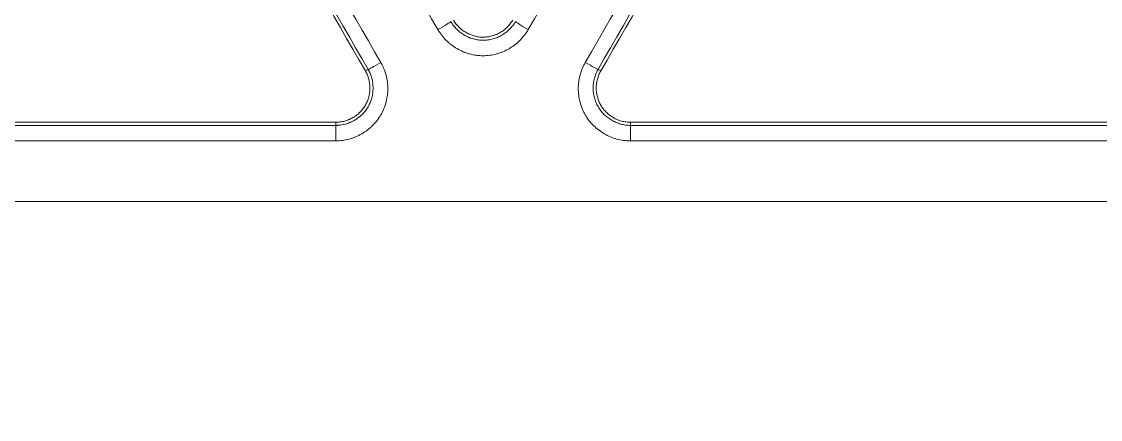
# Model space of a CAD drawing. Header units: inches. Extents: x 405346 to 489838, y -25612 to 14934.
# Drawn here: x 467124.52 to 467159.02, y 4071.09 to 4083.8 of the extents above; entities that cross this region are included whole.
import ezdxf

# ---------------------------------------------------------------- set-up
doc = ezdxf.new("R2010")
doc.units = ezdxf.units.IN
doc.header["$LTSCALE"] = 200
doc.header["$MEASUREMENT"] = 0
doc.layers.add('SS-EQ', color=2, linetype='Continuous', lineweight=20)

# ---------------------------------------------------------------- blocks, each defined once
blk = doc.blocks.new('4way무풍')
at = {"layer": 'SS-EQ'}
for p, q in [((-108.754, -239.198), (-108.667, -239.148)), ((-101.314, -239.148), (-101.227, -239.198)), ((-109.701, -240.938), (-109.701, -240.839)), ((-100.279, -240.839), (-100.279, -240.938))]:
    blk.add_line(p, q, dxfattribs=at)
for centre, major_axis, ratio, start_param, end_param in [((-106.435, -237.858), (-0.41, -0.237), 0.035569, 1.546312, 3.106664), ((-103.546, -237.858), (0.41, -0.237), 0.039045, 3.176526, 4.731097), ((-108.257, -238.91), (-0.41, -0.237), 0.035771, 0.034929, 1.546172), ((-101.724, -238.91), (-0.41, 0.237), 0.039338, 1.589799, 3.106659), ((-109.701, -241.412), (0, 0.474), 0.003386, 0.034923, 1.614813), ((-100.279, -241.412), (0, -0.474), 0.003061, 3.176468, 4.756807)]:
    blk.add_ellipse(centre, major_axis=major_axis, ratio=ratio, start_param=start_param, end_param=end_param, dxfattribs=at)
for points, knots in [([(-0.032, -346.294), (-6.969, -346.294), (-13.906, -346.294), (-27.78, -346.294), (-34.717, -346.294), (-55.528, -346.294), (-69.403, -346.294), (-97.151, -346.294), (-111.025, -346.294), (-138.774, -346.294), (-152.648, -346.294), (-180.396, -346.294), (-194.27, -346.294), (-215.082, -346.294), (-222.019, -346.294), (-235.893, -346.294), (-242.83, -346.294), (-253.236, -346.294), (-256.704, -346.293), (-263.641, -346.293), (-267.11, -346.294), (-272.313, -346.294), (-274.047, -346.294), (-276.648, -346.294), (-277.515, -346.294), (-279.25, -346.294), (-280.117, -346.293), (-281.418, -346.293), (-281.851, -346.293), (-282.718, -346.293), (-283.152, -346.293), (-283.802, -346.293), (-284.019, -346.294), (-284.453, -346.294), (-284.669, -346.294), (-285.103, -346.294), (-285.32, -346.293), (-285.753, -346.291), (-285.97, -346.288), (-286.62, -346.277), (-287.053, -346.265), (-287.92, -346.232), (-288.353, -346.21), (-289.653, -346.133), (-290.519, -346.062), (-291.817, -345.929), (-292.25, -345.88), (-292.899, -345.799), (-293.116, -345.771), (-293.548, -345.713), (-294.627, -345.561), (-295.697, -345.382), (-298.249, -344.898), (-299.929, -344.504), (-302.417, -343.81), (-304.065, -343.313), (-305.692, -342.746), (-308.116, -341.843), (-309.711, -341.172), (-311.481, -340.336), (-311.677, -340.242), (-312.069, -340.051), (-312.265, -339.955), (-312.85, -339.663), (-313.238, -339.464), (-314.393, -338.857), (-315.91, -338.018), (-317.384, -337.119), (-318.837, -336.19), (-319.553, -335.711), (-320.962, -334.724), (-322.351, -333.708), (-324.369, -332.095), (-326.323, -330.394), (-327.582, -329.2), (-328.355, -328.435), (-328.586, -328.204), (-328.815, -327.971), (-328.968, -327.815), (-329.044, -327.737), (-329.423, -327.345), (-329.723, -327.029), (-330.61, -326.073), (-331.762, -324.777), (-333.398, -322.77), (-334.43, -321.391), (-335.932, -319.291), (-336.873, -317.851), (-338.196, -315.627), (-339.047, -314.124), (-339.838, -312.58), (-340.313, -311.601), (-340.454, -311.306), (-340.593, -311.01), (-340.685, -310.813), (-340.731, -310.713), (-340.958, -310.218), (-341.135, -309.821), (-341.654, -308.624), (-342.309, -307.019), (-343.186, -304.583), (-343.7, -302.939), (-344.419, -300.46), (-344.828, -298.788), (-345.336, -296.251), (-345.487, -295.401), (-345.755, -293.691), (-345.871, -292.831), (-345.994, -291.749), (-346.017, -291.533), (-346.062, -291.099), (-346.083, -290.882), (-346.143, -290.23), (-346.178, -289.796), (-346.239, -288.927), (-346.265, -288.493), (-346.307, -287.624), (-346.324, -287.19), (-346.342, -286.538), (-346.347, -286.321), (-346.354, -285.886), (-346.356, -285.669), (-346.359, -285.235), (-346.359, -285.017), (-346.359, -284.583), (-346.359, -284.366), (-346.358, -283.714), (-346.358, -283.28), (-346.358, -282.411), (-346.358, -281.976), (-346.358, -280.673), (-346.358, -279.804), (-346.359, -278.066), (-346.359, -277.197), (-346.359, -274.59), (-346.359, -272.852), (-346.358, -264.163), (-346.358, -257.211), (-346.359, -236.356), (-346.359, -222.453), (-346.359, -194.646), (-346.359, -180.743), (-346.359, -152.936), (-346.359, -139.033), (-346.359, -111.226), (-346.359, -69.517), (-346.359, -27.807), (-346.359, 0)], [0, 0, 0, 0, 0.03125, 0.03125, 0.0625, 0.0625, 0.125, 0.125, 0.1875, 0.1875, 0.25, 0.25, 0.3125, 0.3125, 0.34375, 0.34375, 0.375, 0.375, 0.390625, 0.390625, 0.40625, 0.40625, 0.414063, 0.414063, 0.417969, 0.417969, 0.421875, 0.421875, 0.423828, 0.423828, 0.425781, 0.425781, 0.426758, 0.426758, 0.427734, 0.427734, 0.428711, 0.428711, 0.429688, 0.429688, 0.431641, 0.431641, 0.433594, 0.433594, 0.4375, 0.4375, 0.439453, 0.439453, 0.44043, 0.44043, 0.441406, 0.445313, 0.445313, 0.453125, 0.453125, 0.457031, 0.460938, 0.460938, 0.46875, 0.46875, 0.469727, 0.469727, 0.470703, 0.470703, 0.472656, 0.472656, 0.476563, 0.480469, 0.480469, 0.484375, 0.484375, 0.488281, 0.492188, 0.496094, 0.5, 0.5, 0.500977, 0.501465, 0.501465, 0.501953, 0.501953, 0.503906, 0.503906, 0.507813, 0.511719, 0.515625, 0.515625, 0.523438, 0.523438, 0.527344, 0.53125, 0.53125, 0.532227, 0.532715, 0.532715, 0.533203, 0.533203, 0.535156, 0.535156, 0.539063, 0.542969, 0.546875, 0.546875, 0.554688, 0.554688, 0.558594, 0.558594, 0.5625, 0.5625, 0.563477, 0.563477, 0.564453, 0.564453, 0.566406, 0.566406, 0.568359, 0.568359, 0.570313, 0.570313, 0.571289, 0.571289, 0.572266, 0.572266, 0.573242, 0.573242, 0.574219, 0.574219, 0.576172, 0.576172, 0.578125, 0.578125, 0.582031, 0.582031, 0.585938, 0.585938, 0.59375, 0.59375, 0.625, 0.625, 0.6875, 0.6875, 0.75, 0.75, 0.8125, 0.8125, 0.875, 1, 1, 1, 1]), ([(-345.164, 0), (-345.164, -27.72), (-345.163, -69.3), (-345.162, -110.879), (-345.161, -138.599), (-345.16, -152.459), (-345.158, -180.179), (-345.157, -194.038), (-345.154, -221.758), (-345.152, -235.618), (-345.147, -256.408), (-345.146, -263.338), (-345.145, -272), (-345.144, -273.733), (-345.144, -276.331), (-345.144, -277.198), (-345.143, -278.93), (-345.142, -279.796), (-345.142, -281.096), (-345.141, -281.529), (-345.141, -282.395), (-345.141, -282.828), (-345.141, -283.694), (-345.141, -284.128), (-345.14, -284.777), (-345.139, -284.994), (-345.136, -285.427), (-345.134, -285.643), (-345.124, -286.293), (-345.113, -286.726), (-345.08, -287.592), (-345.06, -288.025), (-345.009, -288.891), (-344.978, -289.324), (-344.926, -289.973), (-344.898, -290.298), (-344.868, -290.623), (-344.847, -290.839), (-344.836, -290.947), (-344.736, -291.92), (-344.629, -292.78), (-344.379, -294.49), (-344.236, -295.341), (-343.754, -297.876), (-343.361, -299.547), (-342.665, -302.025), (-342.166, -303.667), (-341.312, -306.101), (-340.67, -307.704), (-340.162, -308.899), (-339.901, -309.494), (-339.629, -310.087), (-339.446, -310.481), (-339.353, -310.678), (-338.885, -311.657), (-338.495, -312.43), (-337.684, -313.955), (-337.263, -314.706), (-336.391, -316.189), (-335.94, -316.919), (-335.007, -318.36), (-334.525, -319.069), (-333.532, -320.468), (-332.508, -321.846), (-330.881, -323.85), (-329.735, -325.144), (-328.853, -326.098), (-328.555, -326.413), (-328.177, -326.804), (-328.101, -326.882), (-327.949, -327.038), (-327.721, -327.27), (-327.491, -327.501), (-326.721, -328.264), (-325.466, -329.454), (-323.518, -331.15), (-321.504, -332.756), (-320.119, -333.767), (-318.711, -334.749), (-317.997, -335.224), (-316.546, -336.146), (-315.81, -336.593), (-314.315, -337.455), (-313.557, -337.871), (-312.595, -338.371), (-312.305, -338.52), (-312.014, -338.667), (-311.819, -338.764), (-311.722, -338.813), (-311.235, -339.053), (-310.844, -339.241), (-309.666, -339.791), (-308.875, -340.139), (-307.283, -340.8), (-305.68, -341.425), (-303.244, -342.258), (-301.598, -342.743), (-299.114, -343.417), (-297.436, -343.797), (-294.888, -344.259), (-294.033, -344.395), (-292.957, -344.543), (-292.742, -344.571), (-292.31, -344.625), (-291.663, -344.704), (-291.015, -344.771), (-289.72, -344.892), (-288.856, -344.954), (-287.56, -345.019), (-287.128, -345.036), (-286.48, -345.054), (-286.264, -345.059), (-285.831, -345.067), (-285.615, -345.069), (-285.183, -345.073), (-284.967, -345.074), (-284.534, -345.075), (-284.318, -345.075), (-283.67, -345.076), (-283.237, -345.076), (-282.589, -345.076), (-282.373, -345.076), (-281.94, -345.076), (-281.724, -345.076), (-281.075, -345.076), (-280.643, -345.077), (-279.346, -345.077), (-278.481, -345.078), (-276.752, -345.079), (-275.887, -345.079), (-273.293, -345.079), (-271.563, -345.08), (-262.916, -345.081), (-255.998, -345.082), (-242.162, -345.085), (-235.244, -345.086), (-221.408, -345.089), (-214.49, -345.09), (-193.736, -345.092), (-179.9, -345.094), (-152.228, -345.096), (-138.392, -345.096), (-110.72, -345.097), (-96.884, -345.098), (-69.212, -345.098), (-55.376, -345.099), (-34.622, -345.099), (-27.704, -345.099), (-13.868, -345.099), (-6.95, -345.099), (-0.032, -345.099)], [0, 0, 0, 0, 0.125, 0.1875, 0.1875, 0.25, 0.25, 0.3125, 0.3125, 0.375, 0.375, 0.40625, 0.40625, 0.414063, 0.414063, 0.417969, 0.417969, 0.421875, 0.421875, 0.423828, 0.423828, 0.425781, 0.425781, 0.427734, 0.427734, 0.428711, 0.428711, 0.429688, 0.429688, 0.431641, 0.431641, 0.433594, 0.433594, 0.435547, 0.435547, 0.436523, 0.437012, 0.437012, 0.4375, 0.4375, 0.441406, 0.441406, 0.445313, 0.445313, 0.453125, 0.453125, 0.457031, 0.460938, 0.464844, 0.464844, 0.466797, 0.467773, 0.467773, 0.46875, 0.46875, 0.472656, 0.472656, 0.476563, 0.476563, 0.480469, 0.480469, 0.484375, 0.484375, 0.488281, 0.492188, 0.496094, 0.496094, 0.498047, 0.498047, 0.498535, 0.498535, 0.499023, 0.5, 0.5, 0.503906, 0.507813, 0.511719, 0.515625, 0.515625, 0.519531, 0.519531, 0.523438, 0.523438, 0.527344, 0.527344, 0.52832, 0.528809, 0.528809, 0.529297, 0.529297, 0.53125, 0.53125, 0.535156, 0.535156, 0.539063, 0.542969, 0.546875, 0.546875, 0.554688, 0.554688, 0.558594, 0.558594, 0.55957, 0.55957, 0.560547, 0.5625, 0.5625, 0.566406, 0.566406, 0.568359, 0.568359, 0.569336, 0.569336, 0.570313, 0.570313, 0.571289, 0.571289, 0.572266, 0.572266, 0.574219, 0.574219, 0.575195, 0.575195, 0.576172, 0.576172, 0.578125, 0.578125, 0.582031, 0.582031, 0.585938, 0.585938, 0.59375, 0.59375, 0.625, 0.625, 0.65625, 0.65625, 0.6875, 0.6875, 0.75, 0.75, 0.8125, 0.8125, 0.875, 0.875, 0.9375, 0.9375, 0.96875, 0.96875, 1, 1, 1, 1]), ([(-106.436, -237.879), (-108.567, -234.187), (-110.699, -230.495), (-114.961, -223.111), (-117.093, -219.419), (-119.224, -215.727)], [0, 0, 0, 0, 0.5, 0.5, 1, 1, 1, 1]), ([(-108.667, -239.148), (-110.798, -235.457), (-112.929, -231.765), (-117.191, -224.383), (-119.323, -220.691), (-121.454, -216.999)], [0, 0, 0, 0, 0.5, 0.5, 1, 1, 1, 1]), ([(-121.047, -216.779), (-118.915, -220.472), (-116.784, -224.164), (-112.521, -231.548), (-110.39, -235.239), (-108.259, -238.931)], [0, 0, 0, 0, 0.5, 0.5, 1, 1, 1, 1]), ([(-108.754, -239.198), (-110.885, -235.507), (-113.016, -231.816), (-117.278, -224.433), (-119.409, -220.741), (-121.541, -217.049)], [0, 0, 0, 0, 0.5, 0.5, 1, 1, 1, 1]), ([(-106.024, -237.622), (-106.023, -237.625), (-106.021, -237.628), (-106.018, -237.633), (-106.013, -237.642), (-106.001, -237.661), (-105.976, -237.699), (-105.953, -237.731), (-105.905, -237.792), (-105.871, -237.831), (-105.816, -237.886), (-105.796, -237.904), (-105.757, -237.938), (-105.737, -237.955), (-105.674, -238.002), (-105.588, -238.059), (-105.495, -238.105), (-105.435, -238.131), (-105.422, -238.136), (-105.398, -238.145), (-105.361, -238.158), (-105.324, -238.17), (-105.249, -238.19), (-105.198, -238.201), (-105.121, -238.211), (-105.095, -238.214), (-105.043, -238.218), (-105.016, -238.219), (-104.938, -238.219), (-104.886, -238.215), (-104.784, -238.201), (-104.733, -238.19), (-104.657, -238.17), (-104.632, -238.162), (-104.583, -238.145), (-104.558, -238.136), (-104.486, -238.106), (-104.44, -238.083), (-104.373, -238.044), (-104.339, -238.023), (-104.307, -238.001), (-104.286, -237.986), (-104.275, -237.978), (-104.223, -237.938), (-104.145, -237.87), (-104.076, -237.793), (-104.028, -237.732), (-104.013, -237.71), (-103.991, -237.678), (-103.984, -237.667), (-103.973, -237.65), (-103.968, -237.642), (-103.963, -237.633), (-103.96, -237.628), (-103.958, -237.625), (-103.956, -237.622)], [0, 0, 0, 0, 0.003906, 0.003906, 0.007812, 0.015625, 0.03125, 0.0625, 0.0625, 0.125, 0.125, 0.15625, 0.15625, 0.1875, 0.1875, 0.25, 0.3125, 0.3125, 0.328125, 0.328125, 0.34375, 0.375, 0.375, 0.4375, 0.4375, 0.46875, 0.46875, 0.5, 0.5, 0.5625, 0.5625, 0.625, 0.625, 0.65625, 0.65625, 0.6875, 0.6875, 0.75, 0.75, 0.78125, 0.796875, 0.796875, 0.8125, 0.8125, 0.875, 0.9375, 0.9375, 0.96875, 0.96875, 0.984375, 0.984375, 0.992188, 0.996094, 0.996094, 1, 1, 1, 1]), ([(-104.043, -237.572), (-104.067, -237.614), (-104.093, -237.654), (-104.151, -237.729), (-104.183, -237.764), (-104.234, -237.814), (-104.251, -237.831), (-104.288, -237.862), (-104.306, -237.877), (-104.363, -237.921), (-104.443, -237.973), (-104.528, -238.016), (-104.583, -238.039), (-104.594, -238.043), (-104.617, -238.052), (-104.651, -238.064), (-104.685, -238.075), (-104.753, -238.094), (-104.8, -238.103), (-104.871, -238.113), (-104.894, -238.115), (-104.942, -238.119), (-104.966, -238.12), (-105.038, -238.12), (-105.133, -238.113), (-105.226, -238.094), (-105.295, -238.075), (-105.319, -238.068), (-105.364, -238.052), (-105.386, -238.044), (-105.452, -238.016), (-105.495, -237.995), (-105.557, -237.959), (-105.577, -237.947), (-105.617, -237.92), (-105.636, -237.906), (-105.694, -237.863), (-105.765, -237.8), (-105.829, -237.729), (-105.887, -237.654), (-105.914, -237.614), (-105.938, -237.572)], [0, 0, 0, 0, 0.0625, 0.0625, 0.125, 0.125, 0.15625, 0.15625, 0.1875, 0.1875, 0.25, 0.3125, 0.3125, 0.328125, 0.328125, 0.34375, 0.375, 0.375, 0.4375, 0.4375, 0.46875, 0.46875, 0.5, 0.5, 0.5625, 0.625, 0.625, 0.65625, 0.65625, 0.6875, 0.6875, 0.75, 0.75, 0.78125, 0.78125, 0.8125, 0.8125, 0.875, 0.9375, 0.9375, 1, 1, 1, 1]), ([(-103.547, -237.879), (-103.566, -237.91), (-103.585, -237.942), (-103.626, -238.002), (-103.648, -238.032), (-103.714, -238.118), (-103.81, -238.226), (-103.92, -238.322), (-103.993, -238.377), (-104.007, -238.388), (-104.037, -238.409), (-104.082, -238.44), (-104.129, -238.469), (-104.223, -238.524), (-104.288, -238.556), (-104.388, -238.598), (-104.422, -238.611), (-104.474, -238.628), (-104.492, -238.634), (-104.527, -238.645), (-104.544, -238.65), (-104.632, -238.674), (-104.774, -238.703), (-104.919, -238.713), (-105.029, -238.713), (-105.065, -238.711), (-105.138, -238.706), (-105.174, -238.703), (-105.282, -238.688), (-105.353, -238.674), (-105.458, -238.645), (-105.493, -238.634), (-105.544, -238.617), (-105.562, -238.61), (-105.596, -238.597), (-105.613, -238.591), (-105.697, -238.555), (-105.827, -238.491), (-105.948, -238.41), (-106.02, -238.355), (-106.035, -238.344), (-106.063, -238.321), (-106.077, -238.309), (-106.119, -238.273), (-106.145, -238.248), (-106.223, -238.171), (-106.27, -238.117), (-106.359, -238.002), (-106.4, -237.942), (-106.436, -237.879)], [0, 0, 0, 0, 0.03125, 0.03125, 0.0625, 0.0625, 0.125, 0.1875, 0.1875, 0.203125, 0.203125, 0.21875, 0.25, 0.25, 0.3125, 0.3125, 0.34375, 0.34375, 0.359375, 0.359375, 0.375, 0.375, 0.4375, 0.5, 0.5, 0.53125, 0.53125, 0.5625, 0.5625, 0.625, 0.625, 0.65625, 0.65625, 0.671875, 0.671875, 0.6875, 0.6875, 0.75, 0.8125, 0.8125, 0.828125, 0.828125, 0.84375, 0.84375, 0.875, 0.875, 0.9375, 0.9375, 1, 1, 1, 1]), ([(-108.259, -238.931), (-108.24, -238.963), (-108.223, -238.995), (-108.191, -239.061), (-108.176, -239.094), (-108.134, -239.195), (-108.089, -239.332), (-108.061, -239.475), (-108.049, -239.566), (-108.047, -239.584), (-108.044, -239.62), (-108.039, -239.675), (-108.038, -239.729), (-108.038, -239.838), (-108.042, -239.91), (-108.056, -240.018), (-108.062, -240.054), (-108.073, -240.108), (-108.076, -240.126), (-108.084, -240.162), (-108.089, -240.179), (-108.112, -240.268), (-108.158, -240.405), (-108.222, -240.535), (-108.277, -240.63), (-108.296, -240.661), (-108.337, -240.722), (-108.358, -240.751), (-108.425, -240.838), (-108.472, -240.892), (-108.55, -240.968), (-108.576, -240.993), (-108.617, -241.029), (-108.631, -241.041), (-108.66, -241.064), (-108.674, -241.075), (-108.747, -241.131), (-108.868, -241.211), (-108.998, -241.276), (-109.082, -241.311), (-109.099, -241.318), (-109.133, -241.331), (-109.15, -241.337), (-109.202, -241.355), (-109.237, -241.365), (-109.342, -241.394), (-109.413, -241.408), (-109.557, -241.428), (-109.629, -241.433), (-109.703, -241.433)], [0, 0, 0, 0, 0.03125, 0.03125, 0.0625, 0.0625, 0.125, 0.1875, 0.1875, 0.203125, 0.203125, 0.21875, 0.25, 0.25, 0.3125, 0.3125, 0.34375, 0.34375, 0.359375, 0.359375, 0.375, 0.375, 0.4375, 0.5, 0.5, 0.53125, 0.53125, 0.5625, 0.5625, 0.625, 0.625, 0.65625, 0.65625, 0.671875, 0.671875, 0.6875, 0.6875, 0.75, 0.8125, 0.8125, 0.828125, 0.828125, 0.84375, 0.84375, 0.875, 0.875, 0.9375, 0.9375, 1, 1, 1, 1]), ([(-100.281, -241.433), (-100.317, -241.433), (-100.354, -241.432), (-100.427, -241.427), (-100.464, -241.423), (-100.572, -241.408), (-100.714, -241.379), (-100.851, -241.332), (-100.936, -241.297), (-100.952, -241.289), (-100.986, -241.274), (-101.035, -241.25), (-101.083, -241.225), (-101.177, -241.17), (-101.238, -241.13), (-101.324, -241.064), (-101.352, -241.041), (-101.394, -241.005), (-101.408, -240.992), (-101.434, -240.967), (-101.448, -240.955), (-101.512, -240.891), (-101.608, -240.782), (-101.689, -240.662), (-101.744, -240.567), (-101.761, -240.534), (-101.793, -240.469), (-101.808, -240.435), (-101.849, -240.335), (-101.872, -240.266), (-101.9, -240.161), (-101.908, -240.126), (-101.918, -240.072), (-101.922, -240.054), (-101.927, -240.018), (-101.93, -240), (-101.942, -239.909), (-101.951, -239.764), (-101.942, -239.62), (-101.93, -239.529), (-101.927, -239.511), (-101.922, -239.475), (-101.918, -239.457), (-101.908, -239.403), (-101.9, -239.368), (-101.872, -239.262), (-101.849, -239.194), (-101.794, -239.06), (-101.762, -238.995), (-101.725, -238.931)], [0, 0, 0, 0, 0.03125, 0.03125, 0.0625, 0.0625, 0.125, 0.1875, 0.1875, 0.203125, 0.203125, 0.21875, 0.25, 0.25, 0.3125, 0.3125, 0.34375, 0.34375, 0.359375, 0.359375, 0.375, 0.375, 0.4375, 0.5, 0.5, 0.53125, 0.53125, 0.5625, 0.5625, 0.625, 0.625, 0.65625, 0.65625, 0.671875, 0.671875, 0.6875, 0.6875, 0.75, 0.8125, 0.8125, 0.828125, 0.828125, 0.84375, 0.84375, 0.875, 0.875, 0.9375, 0.9375, 1, 1, 1, 1]), ([(-109.701, -240.938), (-109.698, -240.938), (-109.695, -240.938), (-109.688, -240.938), (-109.678, -240.938), (-109.655, -240.938), (-109.61, -240.935), (-109.571, -240.931), (-109.494, -240.921), (-109.443, -240.91), (-109.368, -240.89), (-109.343, -240.882), (-109.293, -240.865), (-109.269, -240.856), (-109.197, -240.825), (-109.104, -240.779), (-109.017, -240.722), (-108.965, -240.682), (-108.955, -240.674), (-108.934, -240.657), (-108.904, -240.632), (-108.876, -240.605), (-108.82, -240.551), (-108.786, -240.512), (-108.738, -240.451), (-108.723, -240.429), (-108.694, -240.386), (-108.68, -240.364), (-108.641, -240.296), (-108.595, -240.203), (-108.563, -240.104), (-108.543, -240.029), (-108.537, -240.003), (-108.527, -239.952), (-108.523, -239.926), (-108.513, -239.849), (-108.51, -239.797), (-108.51, -239.719), (-108.51, -239.693), (-108.513, -239.654), (-108.514, -239.641), (-108.516, -239.615), (-108.518, -239.602), (-108.526, -239.537), (-108.546, -239.435), (-108.578, -239.337), (-108.608, -239.265), (-108.618, -239.241), (-108.636, -239.205), (-108.641, -239.194), (-108.651, -239.176), (-108.655, -239.168), (-108.66, -239.159), (-108.663, -239.153), (-108.665, -239.15), (-108.667, -239.148)], [0, 0, 0, 0, 0.003906, 0.003906, 0.007813, 0.015625, 0.03125, 0.0625, 0.0625, 0.125, 0.125, 0.15625, 0.15625, 0.1875, 0.1875, 0.25, 0.3125, 0.3125, 0.328125, 0.328125, 0.34375, 0.375, 0.375, 0.4375, 0.4375, 0.46875, 0.46875, 0.5, 0.5, 0.5625, 0.625, 0.625, 0.65625, 0.65625, 0.6875, 0.6875, 0.75, 0.75, 0.78125, 0.78125, 0.796875, 0.796875, 0.8125, 0.8125, 0.875, 0.9375, 0.9375, 0.96875, 0.96875, 0.984375, 0.984375, 0.992188, 0.996094, 0.996094, 1, 1, 1, 1]), ([(-108.754, -239.198), (-108.729, -239.24), (-108.709, -239.282), (-108.673, -239.37), (-108.658, -239.415), (-108.64, -239.485), (-108.634, -239.508), (-108.625, -239.555), (-108.621, -239.579), (-108.612, -239.65), (-108.606, -239.745), (-108.612, -239.84), (-108.62, -239.899), (-108.622, -239.911), (-108.625, -239.935), (-108.632, -239.97), (-108.64, -240.005), (-108.658, -240.074), (-108.672, -240.119), (-108.699, -240.185), (-108.709, -240.207), (-108.73, -240.25), (-108.741, -240.271), (-108.777, -240.333), (-108.83, -240.412), (-108.893, -240.484), (-108.944, -240.534), (-108.962, -240.55), (-108.998, -240.582), (-109.017, -240.597), (-109.074, -240.64), (-109.113, -240.667), (-109.175, -240.702), (-109.207, -240.719), (-109.239, -240.735), (-109.261, -240.745), (-109.272, -240.75), (-109.327, -240.773), (-109.417, -240.804), (-109.51, -240.823), (-109.581, -240.833), (-109.605, -240.835), (-109.653, -240.839), (-109.677, -240.839), (-109.701, -240.839)], [0, 0, 0, 0, 0.0625, 0.0625, 0.125, 0.125, 0.15625, 0.15625, 0.1875, 0.1875, 0.25, 0.3125, 0.3125, 0.328125, 0.328125, 0.34375, 0.375, 0.375, 0.4375, 0.4375, 0.46875, 0.46875, 0.5, 0.5, 0.5625, 0.625, 0.625, 0.65625, 0.65625, 0.6875, 0.6875, 0.75, 0.75, 0.78125, 0.796875, 0.796875, 0.8125, 0.8125, 0.875, 0.9375, 0.9375, 0.96875, 0.96875, 1, 1, 1, 1]), ([(-101.314, -239.148), (-101.315, -239.15), (-101.317, -239.153), (-101.32, -239.159), (-101.325, -239.168), (-101.336, -239.188), (-101.357, -239.228), (-101.373, -239.264), (-101.402, -239.336), (-101.418, -239.385), (-101.438, -239.46), (-101.444, -239.486), (-101.454, -239.537), (-101.458, -239.563), (-101.468, -239.641), (-101.474, -239.744), (-101.468, -239.848), (-101.46, -239.912), (-101.458, -239.925), (-101.454, -239.951), (-101.447, -239.99), (-101.438, -240.028), (-101.418, -240.103), (-101.402, -240.152), (-101.373, -240.224), (-101.362, -240.248), (-101.339, -240.295), (-101.327, -240.318), (-101.288, -240.386), (-101.259, -240.429), (-101.195, -240.511), (-101.161, -240.55), (-101.115, -240.596), (-101.105, -240.605), (-101.086, -240.622), (-101.076, -240.631), (-101.046, -240.657), (-101.026, -240.673), (-100.964, -240.721), (-100.921, -240.749), (-100.854, -240.788), (-100.819, -240.807), (-100.784, -240.824), (-100.76, -240.835), (-100.748, -240.84), (-100.688, -240.865), (-100.589, -240.899), (-100.488, -240.92), (-100.41, -240.931), (-100.384, -240.934), (-100.345, -240.937), (-100.332, -240.937), (-100.312, -240.938), (-100.302, -240.938), (-100.292, -240.938), (-100.286, -240.938), (-100.283, -240.938), (-100.279, -240.938)], [0, 0, 0, 0, 0.003906, 0.003906, 0.007813, 0.015625, 0.03125, 0.0625, 0.0625, 0.125, 0.125, 0.15625, 0.15625, 0.1875, 0.1875, 0.25, 0.3125, 0.3125, 0.328125, 0.328125, 0.34375, 0.375, 0.375, 0.4375, 0.4375, 0.46875, 0.46875, 0.5, 0.5, 0.5625, 0.5625, 0.625, 0.625, 0.640625, 0.640625, 0.65625, 0.65625, 0.6875, 0.6875, 0.75, 0.75, 0.78125, 0.796875, 0.796875, 0.8125, 0.8125, 0.875, 0.9375, 0.9375, 0.96875, 0.96875, 0.984375, 0.984375, 0.992188, 0.996094, 0.996094, 1, 1, 1, 1]), ([(-100.279, -240.839), (-100.328, -240.839), (-100.375, -240.836), (-100.469, -240.823), (-100.516, -240.814), (-100.585, -240.795), (-100.608, -240.788), (-100.653, -240.772), (-100.676, -240.763), (-100.742, -240.736), (-100.827, -240.693), (-100.906, -240.64), (-100.954, -240.604), (-100.964, -240.597), (-100.982, -240.581), (-101.01, -240.558), (-101.036, -240.534), (-101.087, -240.484), (-101.118, -240.449), (-101.162, -240.392), (-101.176, -240.373), (-101.202, -240.333), (-101.215, -240.313), (-101.251, -240.25), (-101.293, -240.165), (-101.323, -240.075), (-101.341, -240.005), (-101.347, -239.982), (-101.356, -239.935), (-101.359, -239.911), (-101.369, -239.84), (-101.372, -239.793), (-101.372, -239.722), (-101.371, -239.698), (-101.368, -239.65), (-101.366, -239.626), (-101.356, -239.555), (-101.338, -239.461), (-101.308, -239.371), (-101.272, -239.283), (-101.251, -239.24), (-101.227, -239.198)], [0, 0, 0, 0, 0.0625, 0.0625, 0.125, 0.125, 0.15625, 0.15625, 0.1875, 0.1875, 0.25, 0.3125, 0.3125, 0.328125, 0.328125, 0.34375, 0.375, 0.375, 0.4375, 0.4375, 0.46875, 0.46875, 0.5, 0.5, 0.5625, 0.625, 0.625, 0.65625, 0.65625, 0.6875, 0.6875, 0.75, 0.75, 0.78125, 0.78125, 0.8125, 0.8125, 0.875, 0.9375, 0.9375, 1, 1, 1, 1]), ([(-100.279, -240.839), (-96.017, -240.839), (-91.754, -240.839), (-83.229, -240.839), (-78.967, -240.839), (-74.705, -240.839)], [0, 0, 0, 0, 0.5, 0.5, 1, 1, 1, 1]), ([(-100.279, -240.938), (-96.017, -240.938), (-91.754, -240.938), (-83.229, -240.938), (-78.967, -240.938), (-74.705, -240.938)], [0, 0, 0, 0, 0.5, 0.5, 1, 1, 1, 1]), ([(-74.706, -241.433), (-78.968, -241.433), (-83.231, -241.433), (-91.756, -241.433), (-96.018, -241.433), (-100.281, -241.433)], [0, 0, 0, 0, 0.5, 0.5, 1, 1, 1, 1]), ([(-238.109, -243.373), (-235.629, -243.373), (-233.149, -243.373), (-228.189, -243.373), (-225.709, -243.373), (-220.749, -243.373), (-218.269, -243.373), (-213.309, -243.373), (-210.829, -243.373), (-205.869, -243.373), (-203.388, -243.373), (-199.668, -243.373), (-198.428, -243.373), (-195.948, -243.373), (-194.707, -243.373), (-188.507, -243.373), (-183.546, -243.373), (-168.664, -243.373), (-158.743, -243.373), (-138.901, -243.373), (-128.979, -243.373), (-114.097, -243.373), (-109.136, -243.373), (-99.215, -243.373), (-94.254, -243.373), (-79.372, -243.373), (-69.451, -243.373), (-49.608, -243.373), (-39.686, -243.373), (-24.804, -243.373), (-19.843, -243.373), (-9.922, -243.373), (-4.961, -243.373), (0, -243.373)], [0, 0, 0, 0, 0.03125, 0.03125, 0.0625, 0.0625, 0.09375, 0.09375, 0.125, 0.125, 0.15625, 0.15625, 0.171875, 0.171875, 0.1875, 0.1875, 0.25, 0.25, 0.375, 0.375, 0.5, 0.5, 0.5625, 0.5625, 0.625, 0.625, 0.75, 0.75, 0.875, 0.875, 0.9375, 0.9375, 1, 1, 1, 1])]:
    blk.add_open_spline(points, degree=3, knots=knots, dxfattribs=at)
for points in [[(-90.76, -215.728), (-95.023, -223.112), (-99.286, -230.496), (-103.547, -237.879)], [(-101.725, -238.931), (-97.463, -231.548), (-93.201, -224.164), (-88.938, -216.78)], [(-88.526, -216.999), (-92.789, -224.383), (-97.052, -231.766), (-101.314, -239.148)], [(-73.67, -239.148), (-77.932, -231.766), (-82.194, -224.383), (-86.457, -216.999)], [(-86.049, -216.78), (-81.786, -224.165), (-77.523, -231.548), (-73.261, -238.931)], [(-88.44, -217.049), (-92.702, -224.433), (-96.965, -231.816), (-101.227, -239.198)], [(-73.757, -239.198), (-78.019, -231.816), (-82.281, -224.433), (-86.544, -217.049)], [(-135.276, -240.839), (-126.751, -240.839), (-118.226, -240.839), (-109.701, -240.839)], [(-135.276, -240.938), (-126.751, -240.938), (-118.226, -240.938), (-109.701, -240.938)], [(-109.703, -241.433), (-118.228, -241.433), (-126.753, -241.432), (-135.278, -241.432)]]:
    blk.add_open_spline(points, degree=3, dxfattribs=at)

msp = doc.modelspace()

# ---------------------------------------------------------------- block references
msp.add_blockref('4way무풍', (467244.268, 4321.426))

doc.saveas('drawing.dxf')
